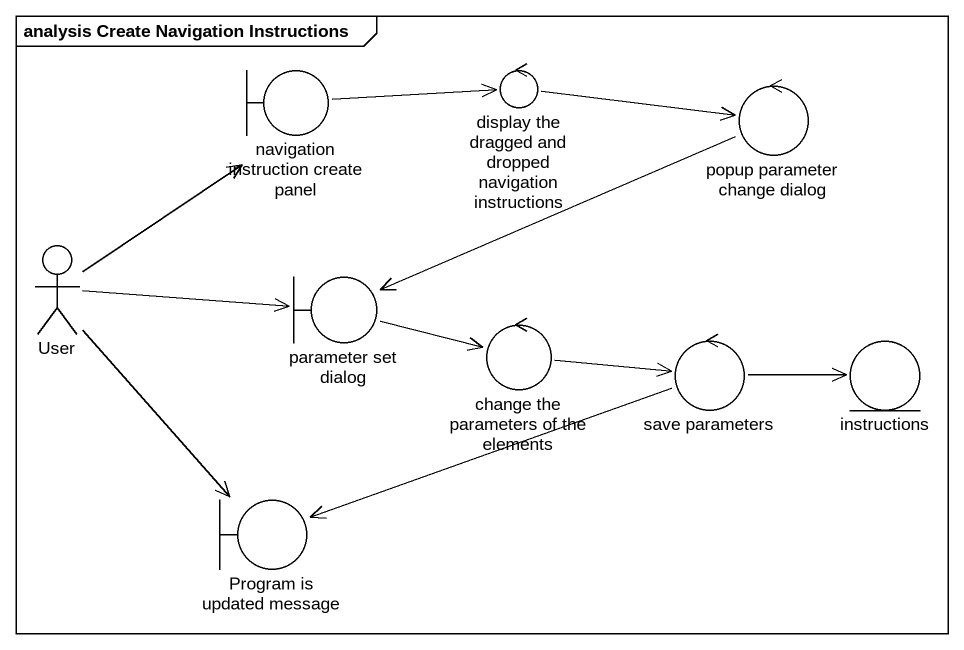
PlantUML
@startuml
mainframe analysis Create Navigation Instructions
boundary "navigation instruction create panel" as navigation_instruction
control "display the dragged and dropped navigation instructions" as display_the_dragged_and
control "popup parameter change dialog" as popup_parameter_change
actor User
boundary "parameter set dialog" as parameter_set_dialog
control "change the parameters of the elements" as change_the_parameters_of
control "save parameters" as save_parameters
entity instructions
boundary "Program is updated message" as Program_is_updated_message
navigation_instruction -right-> display_the_dragged_and
display_the_dragged_and -right-> popup_parameter_change
popup_parameter_change -left-> parameter_set_dialog
User -up-> navigation_instruction
User -right-> parameter_set_dialog
User --> Program_is_updated_message
parameter_set_dialog -right-> change_the_parameters_of
change_the_parameters_of -right-> save_parameters
save_parameters -right-> instructions
save_parameters -left-> Program_is_updated_message
@enduml
